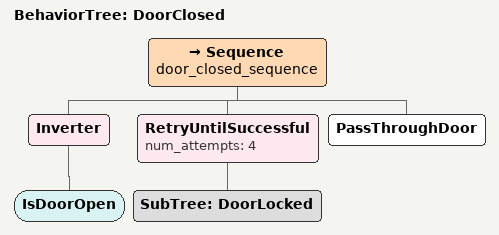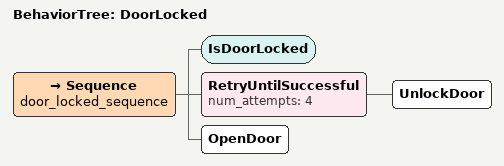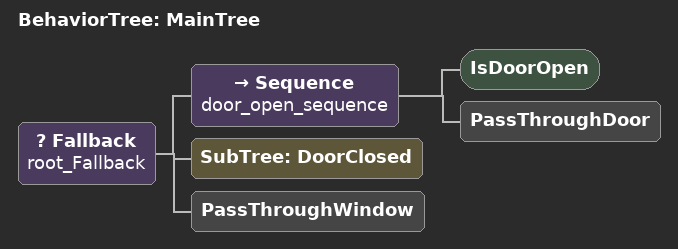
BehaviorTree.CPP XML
<root main_tree_to_execute="MainTree">

    <BehaviorTree ID="DoorClosed">
        <Sequence name="door_closed_sequence">
            <Inverter>
                <IsDoorOpen />
            </Inverter>
            <RetryUntilSuccessful num_attempts="4">
                <SubTree ID="DoorLocked" />
            </RetryUntilSuccessful>
            <PassThroughDoor />
        </Sequence>
    </BehaviorTree>

    <BehaviorTree ID="DoorLocked">
        <Sequence name="door_locked_sequence">
            <IsDoorLocked />
            <RetryUntilSuccessful num_attempts="4">
                <UnlockDoor />
            </RetryUntilSuccessful>
            <OpenDoor />
        </Sequence>
    </BehaviorTree>

    <BehaviorTree ID="MainTree">
        <Fallback name="root_Fallback">
            <Sequence name="door_open_sequence">
                <IsDoorOpen />
                <PassThroughDoor />
            </Sequence>
            <SubTree ID="DoorClosed" />
            <PassThroughWindow />
        </Fallback>
    </BehaviorTree>

</root>
